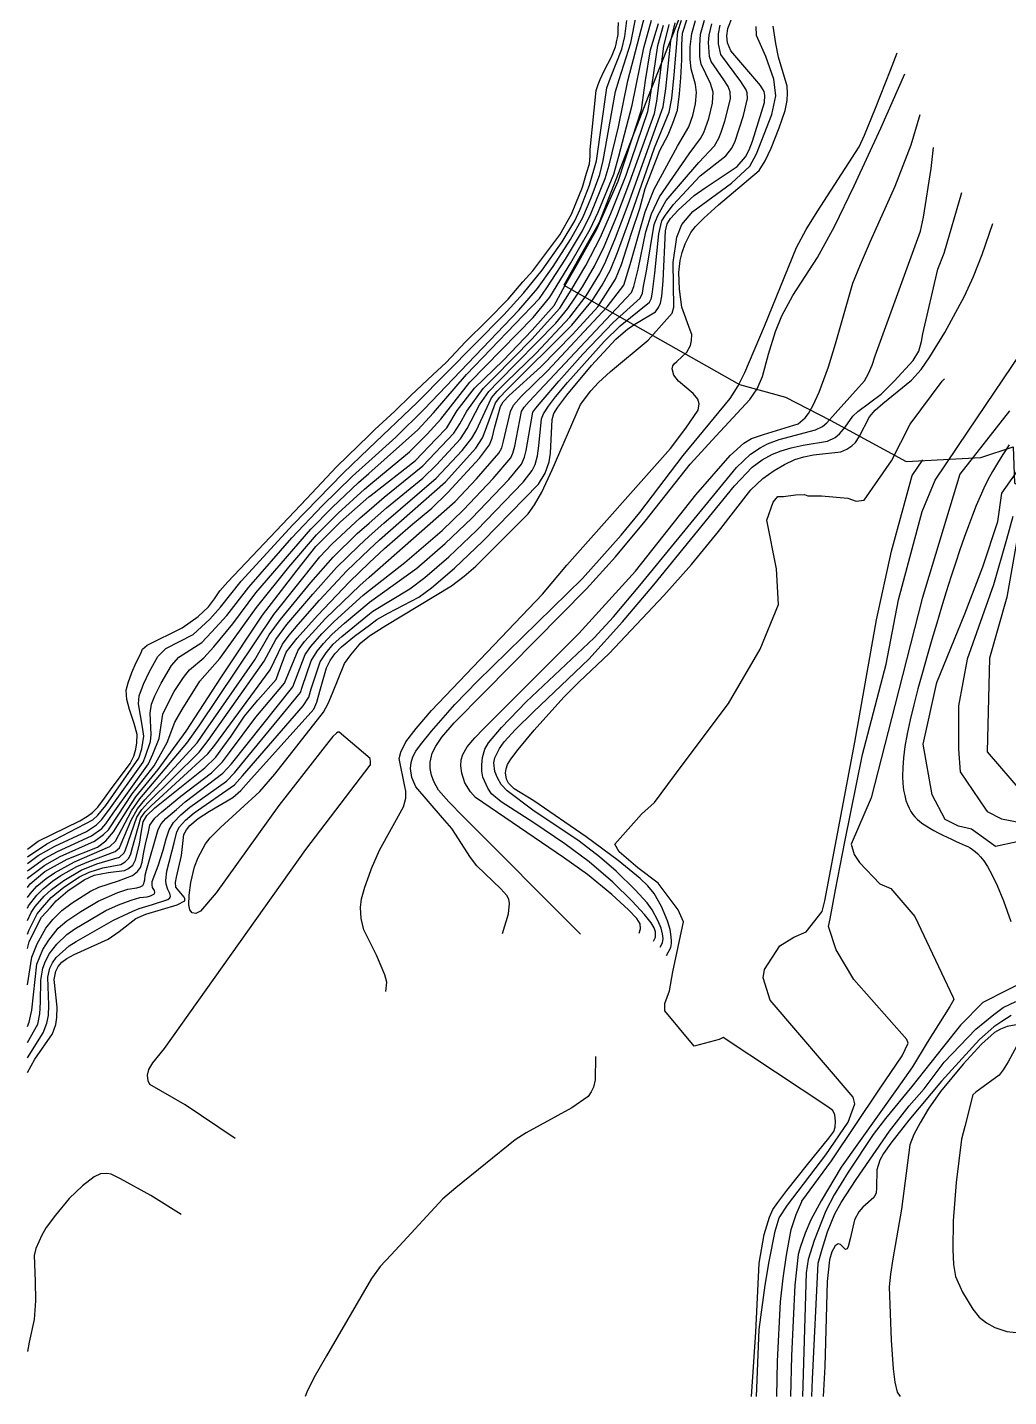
# Model space of a CAD drawing. Header units: metres. Extents: x 241192 to 243928, y 277833 to 281309.
# Drawn here: x 243344.2 to 243466.3, y 280873.4 to 281043.8 of the extents above; entities that cross this region are included whole.
import ezdxf

# ---------------------------------------------------------------- set-up
doc = ezdxf.new("R2010")
doc.units = ezdxf.units.M
for name, color, linetype in [('TERRAIN_BOUNDARY', 6, 'Continuous'), ('TERRAIN_CONTOUR_1M', 3, 'Continuous'), ('TERRAIN_CONTOUR_5M_SUPPLEMENT', 4, 'Continuous')]:
    doc.layers.add(name, color=color, linetype=linetype)

msp = doc.modelspace()

# ---------------------------------------------------------------- linework, layer by layer
at = {"layer": 'TERRAIN_BOUNDARY'}
msp.add_polyline3d([(243428.74, 281053.55, 0), (243421.85, 281036.17, 0), (243415.36, 281019.51, 0), (243410.96, 281011.72, 0), (243432.82, 280999.36, 0), (243438.57, 280997.78, 0), (243444.13, 280994.93, 0), (243453.58, 280989.76, 0), (243462.88, 280990.27, 0), (243466.92, 280991.59, 0), (243467.09, 280987.07, 0), (243473.33, 280983.8, 0), (243486.79, 280980.48, 0), (243512.73, 280977.24, 0), (243510.74, 280974.01, 0), (243502.65, 280958.23, 0), (243503.91, 280953.7, 0), (243500.69, 280944.62, 0), (243500.13, 280942.02, 0), (243523.24, 280934.48, 0), (243544, 280927.58, 0)], dxfattribs=at)
at = {"layer": 'TERRAIN_CONTOUR_1M'}
for points in [[(243344.18, 280938.8, 3), (243346.3, 280940.35, 3), (243347.92, 280941.23, 3), (243352.14, 280943.19, 3), (243353.43, 280944.1, 3), (243353.93, 280944.68, 3), (243354.86, 280945.98, 3), (243359.25, 280952.12, 3), (243359.81, 280953.33, 3), (243360.59, 280955.29, 3), (243361.03, 280958.31, 3), (243361.44, 280959.21, 3), (243362.47, 280961.12, 3), (243363.63, 280962.87, 3), (243364.38, 280963.85, 3), (243366.16, 280965.32, 3), (243367.38, 280966.72, 3), (243369.75, 280969.55, 3), (243372.64, 280973.41, 3), (243379.46, 280981.34, 3), (243382.12, 280984.04, 3), (243385.41, 280987.14, 3), (243386.69, 280988.28, 3), (243392.77, 280993.71, 3), (243394.74, 280995.81, 3), (243398.85, 281000.58, 3), (243407.92, 281010.07, 3), (243408.86, 281011.38, 3), (243411.19, 281014.96, 3), (243413.28, 281018.47, 3), (243414.32, 281020.59, 3), (243416.13, 281025.01, 3), (243416.63, 281026.67, 3), (243417.76, 281031.44, 3), (243418.92, 281037.14, 3), (243421.1, 281045.42, 3)], [(243344.18, 280939.71, 2), (243345.54, 280940.73, 2), (243347.59, 280941.88, 2), (243351.54, 280943.73, 2), (243352.77, 280944.55, 2), (243353.39, 280945.15, 2), (243354.32, 280946.36, 2), (243358.59, 280952.35, 2), (243358.89, 280953.08, 2), (243359.5, 280954.92, 2), (243359.59, 280955.77, 2), (243359.46, 280958.44, 2), (243359.62, 280959.58, 2), (243360.04, 280960.61, 2), (243360.83, 280962.19, 2), (243362.11, 280964.39, 2), (243363.03, 280965.4, 2), (243365.91, 280967.25, 2), (243367.11, 280968.51, 2), (243369, 280970.62, 2), (243371.73, 280974.14, 2), (243377.12, 280980.27, 2), (243380.88, 280984.24, 2), (243384.66, 280987.95, 2), (243386.68, 280989.76, 2), (243390.06, 280992.79, 2), (243393.59, 280996.3, 2), (243405.36, 281008.59, 2), (243407.67, 281011.3, 2), (243409.62, 281014.05, 2), (243411.81, 281017.39, 2), (243413.35, 281020.15, 2), (243414.38, 281022.61, 2), (243415.44, 281025.48, 2), (243415.88, 281027.22, 2), (243417.4, 281035.83, 2), (243417.85, 281037.33, 2), (243419.29, 281041.89, 2), (243419.98, 281045.26, 2)], [(243344.18, 280937.83, 4), (243344.35, 280938.01, 4), (243346.33, 280939.53, 4), (243348.26, 280940.59, 4), (243352.55, 280942.53, 4), (243353.67, 280943.32, 4), (243354.27, 280943.94, 4), (243355.41, 280945.61, 4), (243357.24, 280948.42, 4), (243359.95, 280951.9, 4), (243361.59, 280954.81, 4), (243362.53, 280957.32, 4), (243363.43, 280958.91, 4), (243365.65, 280962.43, 4), (243368.12, 280965.26, 4), (243372.71, 280971.61, 4), (243376.72, 280976.61, 4), (243380.17, 280980.64, 4), (243382.85, 280983.33, 4), (243386.16, 280986.33, 4), (243386.7, 280986.78, 4), (243391.75, 280990.96, 4), (243393.96, 280993.18, 4), (243395.64, 280995.04, 4), (243399.26, 280999.64, 4), (243407.14, 281007.71, 4), (243409.23, 281010.21, 4), (243411.84, 281014.5, 4), (243414.24, 281018.69, 4), (243415.22, 281020.81, 4), (243417.17, 281025.52, 4), (243417.81, 281027.77, 4), (243419.49, 281034.11, 4), (243420.92, 281041.28, 4), (243421.88, 281044.72, 4)], [(243344.18, 280930.94, 9), (243344.39, 280931.49, 9), (243345.38, 280933.46, 9), (243346.04, 280934.27, 9), (243347.14, 280935.49, 9), (243348.73, 280936.8, 9), (243350.68, 280938.08, 9), (243351.85, 280938.65, 9), (243353.59, 280939.18, 9), (243355.82, 280939.62, 9), (243356.36, 280939.94, 9), (243356.82, 280940.41, 9), (243357.04, 280940.92, 9), (243357.27, 280941.74, 9), (243358.32, 280945.4, 9), (243358.83, 280946.15, 9), (243359.58, 280946.92, 9), (243366.66, 280953.37, 9), (243367.51, 280954.48, 9), (243374.39, 280963.83, 9), (243375.93, 280967.02, 9), (243376.75, 280968.16, 9), (243377.87, 280969.48, 9), (243380.54, 280972.5, 9), (243383.96, 280976.17, 9), (243386.74, 280978.8, 9), (243388.02, 280980.03, 9), (243396.22, 280987.25, 9), (243400, 280991.41, 9), (243400.85, 280992.7, 9), (243401.22, 280993.69, 9), (243402.47, 280997.06, 9), (243402.98, 280997.77, 9), (243403.81, 280998.65, 9), (243411.97, 281006.75, 9), (243414.54, 281009.87, 9), (243415.73, 281011.73, 9), (243416.78, 281013.62, 9), (243417.65, 281015.77, 9), (243419.04, 281019.66, 9), (243422.26, 281028.82, 9), (243424.1, 281033.27, 9), (243424.41, 281034.95, 9), (243424.71, 281037.9, 9), (243425.17, 281043.3, 9), (243425.61, 281044.7, 9)], [(243344.18, 280919.44, 12), (243344.42, 280919.99, 12), (243344.72, 280921.47, 12), (243345.37, 280927.19, 12), (243346.1, 280929.02, 12), (243346.84, 280930.2, 12), (243348.01, 280931.67, 12), (243349.07, 280932.6, 12), (243350.83, 280933.75, 12), (243353.01, 280935.03, 12), (243355.44, 280936.14, 12), (243356.7, 280936.52, 12), (243357.81, 280936.71, 12), (243358.22, 280936.81, 12), (243358.54, 280937, 12), (243358.67, 280937.22, 12), (243358.73, 280937.41, 12), (243358.8, 280937.69, 12), (243358.86, 280938.26, 12), (243358.99, 280938.9, 12), (243360.44, 280943.97, 12), (243360.82, 280944.66, 12), (243361.43, 280945.33, 12), (243362.73, 280946.47, 12), (243363.84, 280947.42, 12), (243368.52, 280950.98, 12), (243369.57, 280952.14, 12), (243377.22, 280961.71, 12), (243378.77, 280965.73, 12), (243379.48, 280966.75, 12), (243380.83, 280968.32, 12), (243382.37, 280969.86, 12), (243385.98, 280973.14, 12), (243386.76, 280973.75, 12), (243391.18, 280977.2, 12), (243395.83, 280981.2, 12), (243398.49, 280983.74, 12), (243402.18, 280987.66, 12), (243404.35, 280990.21, 12), (243404.63, 280990.82, 12), (243404.86, 280991.69, 12), (243405.7, 280995.99, 12), (243406.03, 280996.52, 12), (243406.65, 280997.25, 12), (243419.37, 281010.81, 12), (243419.68, 281011.54, 12), (243420.22, 281013.73, 12), (243421.16, 281018.36, 12), (243421.86, 281020.59, 12), (243422.86, 281022.73, 12), (243426.56, 281028.07, 12), (243427.98, 281029.97, 12), (243428.39, 281030.72, 12), (243429, 281032.47, 12), (243429.49, 281034.37, 12), (243429.57, 281035.73, 12), (243429.24, 281036.81, 12), (243428.06, 281039.25, 12), (243427.9, 281040.13, 12), (243427.88, 281041.54, 12), (243428, 281042.96, 12), (243428.46, 281044.7, 12)], [(243344.18, 280924.64, 11), (243344.75, 280928.05, 11), (243345.4, 280929.75, 11), (243346.49, 280931.66, 11), (243347.33, 280932.75, 11), (243348.48, 280933.87, 11), (243349.74, 280934.84, 11), (243352.02, 280936.27, 11), (243353.06, 280936.77, 11), (243355.53, 280937.57, 11), (243357.27, 280938.23, 11), (243357.88, 280938.74, 11), (243358.26, 280939.25, 11), (243358.48, 280939.91, 11), (243358.64, 280940.92, 11), (243358.89, 280942.13, 11), (243359.24, 280943.68, 11), (243359.43, 280944.5, 11), (243360.06, 280945.39, 11), (243360.92, 280946.15, 11), (243362.14, 280947.16, 11), (243363.29, 280948.11, 11), (243367.08, 280951.01, 11), (243368.46, 280952.4, 11), (243369.33, 280953.53, 11), (243372.63, 280957.93, 11), (243376.18, 280962.18, 11), (243377.88, 280966.27, 11), (243378.69, 280967.35, 11), (243379.62, 280968.41, 11), (243381.29, 280970.21, 11), (243385.57, 280974.34, 11), (243386.75, 280975.39, 11), (243397.44, 280984.78, 11), (243400.09, 280987.6, 11), (243402.89, 280990.82, 11), (243403.23, 280991.48, 11), (243403.46, 280992.3, 11), (243404.31, 280995.98, 11), (243404.69, 280996.78, 11), (243405.66, 280997.85, 11), (243408.95, 281001.07, 11), (243416.38, 281009.04, 11), (243418.43, 281011.74, 11), (243418.59, 281012.26, 11), (243419.24, 281014.3, 11), (243421.11, 281020.83, 11), (243422.21, 281023.67, 11), (243425.13, 281029.04, 11), (243426.51, 281031.42, 11), (243427.01, 281032.83, 11), (243427.35, 281034.3, 11), (243427.48, 281035.69, 11), (243427.35, 281036.68, 11), (243426.81, 281038.67, 11), (243426.71, 281039.83, 11), (243426.71, 281041.39, 11), (243426.91, 281043.06, 11), (243427.36, 281044.68, 11)], [(243344.18, 280940.57, 1), (243346.59, 280942.19, 1), (243352.31, 280945.16, 1), (243352.96, 280945.76, 1), (243353.93, 280946.96, 1), (243358.06, 280952.85, 1), (243358.41, 280954.02, 1), (243358.67, 280955.57, 1), (243358.52, 280956.7, 1), (243358.01, 280959.62, 1), (243358.1, 280960.59, 1), (243358.62, 280962.04, 1), (243359.38, 280963.65, 1), (243360.43, 280965.49, 1), (243361.42, 280966.5, 1), (243364.81, 280968.25, 1), (243366.91, 280970.15, 1), (243368.23, 280971.65, 1), (243370.81, 280974.88, 1), (243377.22, 280981.87, 1), (243383.48, 280988.33, 1), (243386.68, 280991.38, 1), (243392.7, 280997.11, 1), (243403.49, 281008.03, 1), (243405.95, 281010.73, 1), (243408.25, 281013.58, 1), (243410.76, 281017.12, 1), (243412.32, 281019.73, 1), (243412.99, 281021.19, 1), (243414.15, 281024.15, 1), (243415.02, 281027.19, 1), (243416.31, 281036.28, 1), (243416.77, 281037.53, 1), (243418.19, 281041.1, 1), (243418.55, 281042.68, 1), (243418.81, 281044.66, 1)], [(243344.18, 280932.62, 8), (243344.65, 280933.63, 8), (243345.16, 280934.36, 8), (243346.25, 280935.66, 8), (243347.16, 280936.5, 8), (243348.7, 280937.63, 8), (243350.89, 280938.92, 8), (243352.83, 280939.67, 8), (243355.65, 280940.53, 8), (243356.24, 280941.06, 8), (243356.41, 280941.44, 8), (243357.82, 280945.5, 8), (243358.44, 280946.46, 8), (243359.18, 280947.29, 8), (243365.56, 280953.58, 8), (243366.7, 280955.03, 8), (243373.67, 280964.91, 8), (243375.11, 280967.61, 8), (243376.49, 280969.46, 8), (243379.7, 280973.24, 8), (243382.68, 280976.59, 8), (243385.43, 280979.29, 8), (243386.73, 280980.47, 8), (243388.54, 280982.11, 8), (243395.07, 280987.68, 8), (243398.32, 280991.15, 8), (243399.52, 280992.66, 8), (243400.04, 280993.58, 8), (243401.96, 280997.71, 8), (243402.67, 280998.53, 8), (243403.78, 280999.63, 8), (243407.53, 281003.25, 8), (243411.71, 281007.74, 8), (243413.73, 281010.4, 8), (243415.44, 281013.17, 8), (243416.2, 281014.69, 8), (243417.4, 281017.63, 8), (243418.97, 281021.77, 8), (243423.35, 281033.92, 8), (243423.66, 281036.14, 8), (243424.3, 281042.13, 8), (243424.83, 281044.37, 8)], [(243344.18, 280917.45, 13), (243345.46, 280919.75, 13), (243345.74, 280921.02, 13), (243345.81, 280922.48, 13), (243345.84, 280925.2, 13), (243346.11, 280926.69, 13), (243346.42, 280927.58, 13), (243346.93, 280928.52, 13), (243347.84, 280929.68, 13), (243349.07, 280930.91, 13), (243350.08, 280931.58, 13), (243353.94, 280933.86, 13), (243355.53, 280934.59, 13), (243357.08, 280935.16, 13), (243358.19, 280935.48, 13), (243359.08, 280935.57, 13), (243359.52, 280935.7, 13), (243360, 280935.95, 13), (243360.06, 280936.14, 13), (243360, 280936.36, 13), (243359.75, 280936.74, 13), (243359.71, 280937.09, 13), (243359.71, 280937.47, 13), (243360.06, 280938.36, 13), (243360.48, 280939.44, 13), (243361.08, 280941.4, 13), (243361.46, 280942.79, 13), (243361.84, 280943.9, 13), (243362.35, 280944.82, 13), (243363.29, 280945.8, 13), (243364.39, 280946.73, 13), (243368.98, 280949.99, 13), (243369.96, 280951.01, 13), (243371.62, 280953.03, 13), (243378.19, 280961, 13), (243378.4, 280961.68, 13), (243379.51, 280964.94, 13), (243380.27, 280966.15, 13), (243381.05, 280967.13, 13), (243382.09, 280968.24, 13), (243383.65, 280969.63, 13), (243386.74, 280972.23, 13), (243386.77, 280972.25, 13), (243392.68, 280976.49, 13), (243396.21, 280979.55, 13), (243399.53, 280982.7, 13), (243404.1, 280987.51, 13), (243405.68, 280989.43, 13), (243406.07, 280990.29, 13), (243406.28, 280991.12, 13), (243407.1, 280995.91, 13), (243407.47, 280996.41, 13), (243408.13, 280997.2, 13), (243410.33, 280999.78, 13), (243413.33, 281003.15, 13), (243417.1, 281007.09, 13), (243420.45, 281010.12, 13), (243420.75, 281010.71, 13), (243420.9, 281011.6, 13), (243421.26, 281013.47, 13), (243422.22, 281019.28, 13), (243422.65, 281020.4, 13), (243423.72, 281022.24, 13), (243427.79, 281027, 13), (243429.71, 281029.07, 13), (243430.27, 281030.01, 13), (243430.55, 281030.75, 13), (243431, 281032.12, 13), (243431.7, 281034.91, 13), (243431.66, 281035.78, 13), (243431.41, 281036.43, 13), (243430.89, 281037.3, 13), (243429.31, 281039.55, 13), (243429.1, 281040.19, 13), (243428.98, 281041.92, 13), (243429.08, 281042.86, 13), (243429.4, 281044.24, 13)], [(243344.18, 280934.18, 7), (243344.31, 280934.45, 7), (243345.34, 280935.77, 7), (243346.13, 280936.58, 7), (243347.3, 280937.55, 7), (243348.33, 280938.22, 7), (243350.33, 280939.36, 7), (243351.81, 280939.99, 7), (243355.12, 280941.23, 7), (243355.66, 280941.7, 7), (243355.84, 280942.16, 7), (243357.08, 280945.13, 7), (243357.89, 280946.55, 7), (243358.79, 280947.65, 7), (243365.3, 280954.76, 7), (243366.39, 280956.32, 7), (243372.5, 280965.09, 7), (243374.28, 280968.2, 7), (243375.67, 280970.09, 7), (243379.46, 280974.71, 7), (243382.24, 280977.88, 7), (243385.25, 280980.81, 7), (243386.72, 280982.1, 7), (243388.88, 280984, 7), (243393.42, 280987.71, 7), (243395.11, 280989.37, 7), (243398.11, 280992.6, 7), (243398.95, 280993.88, 7), (243400.48, 280996.82, 7), (243401.63, 280998.49, 7), (243402.8, 280999.7, 7), (243409.99, 281007.01, 7), (243411.48, 281008.83, 7), (243413.27, 281011.5, 7), (243414.8, 281014.09, 7), (243415.99, 281016.55, 7), (243417.57, 281020.31, 7), (243419.19, 281024.59, 7), (243422.25, 281033.08, 7), (243422.56, 281034.61, 7), (243423.42, 281041.46, 7), (243424.08, 281044.15, 7)], [(243344.18, 280935.48, 6), (243344.53, 280935.96, 6), (243345.36, 280936.9, 6), (243346.51, 280937.88, 6), (243347.55, 280938.57, 6), (243350.05, 280939.94, 6), (243354.43, 280941.83, 6), (243355.16, 280942.49, 6), (243357.13, 280946.27, 6), (243358.17, 280947.76, 6), (243364.03, 280954.7, 6), (243365.56, 280956.87, 6), (243374.84, 280970.73, 6), (243380.59, 280977.89, 6), (243382.09, 280979.46, 6), (243385.59, 280982.76, 6), (243386.71, 280983.72, 6), (243388.6, 280985.34, 6), (243393.43, 280989.23, 6), (243397.25, 280993.3, 6), (243398, 280994.48, 6), (243398.88, 280996.04, 6), (243400.93, 280998.86, 6), (243402.3, 281000.23, 6), (243407, 281004.98, 6), (243410.46, 281008.85, 6), (243411.88, 281011.09, 6), (243413.71, 281014.18, 6), (243415.49, 281017.63, 6), (243416.83, 281020.63, 6), (243418.73, 281025.4, 6), (243421.43, 281033.34, 6), (243421.69, 281034.75, 6), (243422.68, 281041.55, 6), (243423.38, 281044.08, 6)], [(243344.18, 280915.55, 14), (243346.14, 280918.66, 14), (243346.61, 280919.87, 14), (243346.79, 280920.82, 14), (243346.83, 280922.1, 14), (243346.73, 280925.57, 14), (243346.98, 280926.69, 14), (243347.29, 280927.35, 14), (243347.75, 280928.02, 14), (243349.36, 280929.49, 14), (243350.25, 280930.04, 14), (243354.88, 280932.68, 14), (243357.31, 280933.8, 14), (243358.1, 280934.11, 14), (243359.75, 280934.62, 14), (243361.68, 280935.25, 14), (243361.93, 280935.44, 14), (243362, 280935.67, 14), (243361.93, 280936.01, 14), (243361.68, 280936.49, 14), (243361.46, 280937.15, 14), (243361.43, 280937.63, 14), (243361.52, 280938.77, 14), (243362.44, 280942.29, 14), (243362.79, 280943.68, 14), (243363.11, 280944.31, 14), (243363.87, 280945.12, 14), (243364.95, 280946.04, 14), (243369.98, 280949.54, 14), (243370.98, 280950.63, 14), (243378.53, 280959.34, 14), (243379.21, 280960.44, 14), (243379.51, 280961.48, 14), (243380.63, 280964.83, 14), (243381.36, 280965.97, 14), (243382.25, 280967.02, 14), (243383.31, 280968, 14), (243386.77, 280970.79, 14), (243387.19, 280971.13, 14), (243391.79, 280973.94, 14), (243393.65, 280975.33, 14), (243396.65, 280977.92, 14), (243400.13, 280981.22, 14), (243405.9, 280987.2, 14), (243407.02, 280988.65, 14), (243407.38, 280989.4, 14), (243407.7, 280990.46, 14), (243407.87, 280991.72, 14), (243408.19, 280995.08, 14), (243408.44, 280995.7, 14), (243409.07, 280996.65, 14), (243409.94, 280997.81, 14), (243411.42, 280999.61, 14), (243415.99, 281004.72, 14), (243417.99, 281006.66, 14), (243421.65, 281009.61, 14), (243421.87, 281010.12, 14), (243422.01, 281010.89, 14), (243422.31, 281013.21, 14), (243422.78, 281018.12, 14), (243423.16, 281019.72, 14), (243423.62, 281020.45, 14), (243424.59, 281021.74, 14), (243427.94, 281025.35, 14), (243431.12, 281027.82, 14), (243431.87, 281028.76, 14), (243432.28, 281029.64, 14), (243433.32, 281032.83, 14), (243433.84, 281034.96, 14), (243433.81, 281035.65, 14), (243433.66, 281036.03, 14), (243433.01, 281037.08, 14), (243430.53, 281040.42, 14), (243430.21, 281041.78, 14), (243430.21, 281043, 14), (243430.44, 281044.07, 14)], [(243370.03, 280905.48, 16), (243363.81, 280909.68, 16), (243359.44, 280912.23, 16), (243359.22, 280912.66, 16), (243359.14, 280913.37, 16), (243359.31, 280914.07, 16), (243359.81, 280914.93, 16), (243361.26, 280916.69, 16), (243378.84, 280941.47, 16), (243386.86, 280951.96, 16), (243386.88, 280951.98, 16), (243386.91, 280952.48, 16), (243386.86, 280952.71, 16), (243386.84, 280952.78, 16), (243383.01, 280956.07, 16), (243382.84, 280956.06, 16), (243382.65, 280955.94, 16), (243382.19, 280955.53, 16), (243381.7, 280954.91, 16), (243375.47, 280946.93, 16), (243367.67, 280936.07, 16), (243365.75, 280933.8, 16), (243365.15, 280933.52, 16), (243364.69, 280933.6, 16), (243364.4, 280933.96, 16), (243364.26, 280934.57, 16), (243364.31, 280935.8, 16), (243364.53, 280937.37, 16), (243364.98, 280939.32, 16), (243365.46, 280940.47, 16), (243366.35, 280942.16, 16), (243366.92, 280942.93, 16), (243368.2, 280944.22, 16), (243373.11, 280948.71, 16), (243374.98, 280950.87, 16), (243381.05, 280958.57, 16), (243381.62, 280959.64, 16), (243382.16, 280960.94, 16), (243383.67, 280964.63, 16), (243384.43, 280965.71, 16), (243385.68, 280967.19, 16), (243386.79, 280968.07, 16), (243386.89, 280968.16, 16), (243388.8, 280969.34, 16), (243396.98, 280974.28, 16), (243398.57, 280975.48, 16), (243399.99, 280976.75, 16), (243406.53, 280983.25, 16), (243407.33, 280984.38, 16), (243408.21, 280985.97, 16), (243409.53, 280988.74, 16), (243413.06, 280996.85, 16), (243414.34, 280998.56, 16), (243415.27, 280999.61, 16), (243416.78, 281000.97, 16), (243421.47, 281004.87, 16), (243422.48, 281005.98, 16), (243424.47, 281008.23, 16), (243424.66, 281008.98, 16), (243424.58, 281014.56, 16), (243425.04, 281017.69, 16), (243425.65, 281019.29, 16), (243427.03, 281020.89, 16), (243431.84, 281024.41, 16), (243434.13, 281026.54, 16), (243434.97, 281028.07, 16), (243436.88, 281032.96, 16), (243437.34, 281035.3, 16), (243437.11, 281037.36, 16), (243436.12, 281040.19, 16), (243434.97, 281042.79, 16), (243434.9, 281043.93, 16)], [(243388.81, 280923.79, 17), (243388.93, 280924.94, 17), (243388.69, 280925.86, 17), (243387.63, 280928.31, 17), (243386.97, 280929.66, 17), (243386.08, 280931.47, 17), (243385.75, 280932.87, 17), (243385.66, 280934.24, 17), (243385.78, 280935.35, 17), (243386.19, 280936.78, 17), (243386.92, 280938.85, 17), (243387.02, 280939.11, 17), (243388.02, 280941.4, 17), (243391.02, 280946.79, 17), (243391.31, 280947.86, 17), (243391.28, 280948.72, 17), (243391.17, 280949.32, 17), (243390.46, 280952.79, 17), (243390.68, 280953.57, 17), (243391.31, 280954.86, 17), (243392.58, 280956.54, 17), (243394.47, 280958.77, 17), (243408.33, 280973.24, 17), (243411.32, 280976.88, 17), (243424.24, 280991.38, 17), (243426.17, 280993.94, 17), (243427.67, 280996.18, 17), (243427.82, 280996.95, 17), (243427.65, 280997.55, 17), (243427.05, 280998.24, 17), (243425.24, 280999.75, 17), (243424.64, 281000.53, 17), (243424.45, 281001.29, 17), (243424.52, 281001.68, 17), (243424.71, 281001.92, 17), (243425.02, 281002.21, 17), (243426.26, 281003.4, 17), (243426.72, 281004.22, 17), (243426.88, 281004.84, 17), (243426.9, 281005.59, 17), (243426.71, 281006.1, 17), (243425.67, 281008.99, 17), (243425.38, 281011.24, 17), (243425.3, 281013.31, 17), (243425.43, 281014.81, 17), (243425.68, 281015.79, 17), (243426.07, 281016.87, 17), (243426.79, 281018.29, 17), (243427.35, 281019.03, 17), (243428.4, 281020.08, 17), (243430.22, 281021.71, 17), (243435.28, 281025.99, 17), (243436.03, 281027.21, 17), (243436.76, 281028.78, 17), (243437.78, 281031.31, 17), (243438.51, 281033.47, 17), (243438.77, 281034.71, 17), (243438.82, 281035.6, 17), (243438.78, 281036.48, 17), (243437.68, 281040.09, 17), (243437.36, 281041.79, 17), (243437.04, 281043.96, 17)], [(243403.35, 280931.01, 18), (243404.08, 280933.47, 18), (243404.22, 280934.77, 18), (243404.11, 280935.3, 18), (243403.88, 280935.75, 18), (243403.12, 280936.57, 18), (243400.14, 280939.42, 18), (243399.36, 280940.49, 18), (243397.03, 280944.09, 18), (243395.88, 280945.43, 18), (243392.53, 280949.28, 18), (243392.03, 280950.45, 18), (243391.86, 280951.57, 18), (243391.95, 280952.3, 18), (243392.18, 280953.01, 18), (243392.54, 280953.7, 18), (243393.11, 280954.52, 18), (243394.5, 280956.2, 18), (243397.39, 280959.52, 18), (243400.21, 280962.41, 18), (243413.3, 280975.2, 18), (243418.12, 280980.6, 18), (243420.43, 280983.41, 18), (243425.84, 280990.5, 18), (243431.68, 280997.61, 18), (243432.69, 280999.17, 18), (243433.49, 281000.84, 18), (243435.95, 281006.6, 18), (243439.95, 281016.42, 18), (243441.12, 281018.67, 18), (243442.5, 281020.84, 18), (243447.74, 281028.95, 18), (243448.4, 281030.39, 18), (243449.78, 281033.77, 18), (243451.64, 281038.49, 18), (243452.46, 281040.65, 18)], [(243413.02, 280930.93, 19), (243398.44, 280945.57, 19), (243396.64, 280947.39, 19), (243395.38, 280948.86, 19), (243394.76, 280949.94, 19), (243394.48, 280950.74, 19), (243394.33, 280951.57, 19), (243394.32, 280952.35, 19), (243394.58, 280953.46, 19), (243395.01, 280954.33, 19), (243395.78, 280955.47, 19), (243397.32, 280957.25, 19), (243401.08, 280961.04, 19), (243413.78, 280973.92, 19), (243417.39, 280977.9, 19), (243421.11, 280982.33, 19), (243426.7, 280989.42, 19), (243429.91, 280992.96, 19), (243434.14, 280997.47, 19), (243435.04, 280998.81, 19), (243435.68, 281000.34, 19), (243436.44, 281003.14, 19), (243437.33, 281005.94, 19), (243438.1, 281007.91, 19), (243439.49, 281010.43, 19), (243442.54, 281015.15, 19), (243444.68, 281019.04, 19), (243447.12, 281024.07, 19), (243450.44, 281031.26, 19), (243453.42, 281038.03, 19)], [(243420.35, 280931.05, 21), (243420.52, 280931.59, 21), (243420.46, 280932.21, 21), (243420.05, 280932.88, 21), (243419.03, 280933.95, 21), (243416.96, 280935.86, 21), (243413.93, 280938.34, 21), (243410.94, 280940.48, 21), (243399.97, 280947.94, 21), (243399.36, 280948.64, 21), (243398.66, 280949.79, 21), (243398.28, 280950.98, 21), (243398.15, 280951.89, 21), (243398.19, 280952.65, 21), (243398.38, 280953.31, 21), (243398.92, 280954.27, 21), (243399.87, 280955.39, 21), (243400.98, 280956.48, 21), (243412.85, 280968.35, 21), (243419.89, 280976.1, 21), (243427.42, 280985.64, 21), (243431.67, 280990.5, 21), (243433.38, 280992.05, 21), (243434.35, 280992.62, 21), (243435.81, 280993.15, 21), (243440.13, 280994.48, 21), (243441.01, 280995.19, 21), (243441.44, 280995.74, 21), (243442, 280996.78, 21), (243442.75, 280998.42, 21), (243443.9, 281001.55, 21), (243444.79, 281004.42, 21), (243446.96, 281011.96, 21), (243447.9, 281014.3, 21), (243449.16, 281017.19, 21), (243452.22, 281024.05, 21), (243454.19, 281029.19, 21), (243455.33, 281032.97, 21)], [(243422.14, 280930.06, 22), (243422.39, 280930.55, 22), (243422.38, 280931.22, 22), (243422.22, 280931.74, 22), (243421.84, 280932.36, 22), (243421.01, 280933.38, 22), (243419.47, 280935.06, 22), (243417.06, 280937.4, 22), (243414.1, 280939.92, 22), (243411.1, 280942.17, 22), (243407.25, 280944.78, 22), (243403.17, 280947.39, 22), (243401.95, 280948.4, 22), (243401.49, 280949.09, 22), (243400.9, 280950.49, 22), (243400.75, 280951.24, 22), (243400.75, 280952.03, 22), (243400.84, 280952.92, 22), (243401.11, 280953.98, 22), (243401.59, 280954.76, 22), (243403.2, 280956.64, 22), (243406.27, 280959.84, 22), (243414.74, 280967.84, 22), (243417.15, 280970.45, 22), (243420.44, 280974.35, 22), (243432.48, 280989.02, 22), (243434.21, 280990.68, 22), (243435.39, 280991.49, 22), (243436.33, 280991.96, 22), (243437.78, 280992.49, 22), (243442.3, 280993.7, 22), (243443.15, 280994.14, 22), (243443.7, 280994.58, 22), (243444.75, 280995.73, 22), (243448.38, 280999.8, 22), (243448.88, 281000.72, 22), (243449.34, 281001.77, 22), (243449.73, 281002.92, 22), (243455.36, 281018.44, 22), (243455.74, 281020.17, 22), (243456.68, 281026.23, 22), (243457, 281028.86, 22)], [(243422.97, 280929.3, 23), (243423.25, 280929.84, 23), (243423.32, 280930.38, 23), (243423.26, 280930.99, 23), (243423.1, 280931.67, 23), (243422.68, 280932.62, 23), (243421.97, 280933.95, 23), (243421.34, 280934.82, 23), (243419.86, 280936.47, 23), (243417.48, 280938.78, 23), (243415.4, 280940.58, 23), (243412.88, 280942.53, 23), (243407.09, 280946.35, 23), (243403.9, 280948.79, 23), (243403.18, 280949.58, 23), (243402.71, 280950.38, 23), (243402.38, 280951.2, 23), (243402.24, 280952.25, 23), (243402.39, 280952.89, 23), (243402.95, 280954.06, 23), (243403.54, 280954.86, 23), (243404.95, 280956.4, 23), (243407.18, 280958.62, 23), (243414.06, 280965.15, 23), (243418.29, 280969.81, 23), (243422.15, 280974.42, 23), (243432.2, 280986.74, 23), (243434.41, 280989.05, 23), (243435.64, 280989.97, 23), (243436.95, 280990.67, 23), (243438.03, 280991.11, 23), (243439.28, 280991.49, 23), (243440.78, 280991.81, 23), (243443.79, 280992.31, 23), (243444.74, 280992.76, 23), (243445.3, 280993.21, 23), (243446.01, 280994.06, 23), (243446.94, 280995.43, 23), (243447.58, 280995.98, 23), (243450.49, 280998.17, 23), (243452.11, 280999.79, 23), (243454.44, 281002.33, 23), (243455.15, 281003.5, 23), (243455.48, 281004.69, 23), (243455.67, 281005.65, 23), (243457.53, 281013.7, 23), (243458.31, 281015.72, 23), (243460.52, 281023.27, 23)], [(243423.73, 280928.27, 24), (243424.27, 280929.28, 24), (243424.36, 280929.77, 24), (243424.39, 280930.16, 24), (243424.3, 280930.92, 24), (243424.19, 280931.53, 24), (243423.86, 280932.58, 24), (243423.11, 280934.39, 24), (243422.2, 280936, 24), (243421.41, 280936.96, 24), (243420.48, 280937.88, 24), (243417.73, 280940.09, 24), (243413.75, 280943.04, 24), (243407.24, 280947.54, 24), (243404.78, 280949.04, 24), (243404.06, 280949.74, 24), (243403.81, 280950.23, 24), (243403.69, 280951, 24), (243403.77, 280951.53, 24), (243403.96, 280952.06, 24), (243404.37, 280952.73, 24), (243405.26, 280953.93, 24), (243407.26, 280956.33, 24), (243410.95, 280960.44, 24), (243412.87, 280962.33, 24), (243416.63, 280965.87, 24), (243423.41, 280973.08, 24), (243426.84, 280976.93, 24), (243430.22, 280981.05, 24), (243434.23, 280986.23, 24), (243435.72, 280987.64, 24), (243437.14, 280988.64, 24), (243438.45, 280989.39, 24), (243439.72, 280990, 24), (243440.83, 280990.37, 24), (243442.03, 280990.62, 24), (243445.45, 280990.98, 24), (243446.2, 280991.3, 24), (243446.82, 280991.71, 24), (243447.29, 280992.13, 24), (243447.74, 280992.85, 24), (243449.04, 280995.32, 24), (243449.71, 280996.16, 24), (243450.69, 280996.98, 24), (243454.24, 280999.88, 24), (243455.46, 281001.22, 24), (243456.52, 281002.8, 24), (243458.4, 281005.84, 24), (243460.85, 281010.35, 24), (243461.98, 281012.82, 24), (243463.04, 281015.54, 24), (243464.39, 281019.41, 24)], [(243437.48, 280873.37, 27), (243437.55, 280877.76, 27), (243437.94, 280885.17, 27), (243438.26, 280888.11, 27), (243438.67, 280890.96, 27), (243439.28, 280894.16, 27), (243439.89, 280896.02, 27), (243440.58, 280897.65, 27), (243440.61, 280897.71, 27), (243444.27, 280902.73, 27), (243450.27, 280911.62, 27), (243453.07, 280915.77, 27), (243453.84, 280917.36, 27), (243453.67, 280917.83, 27), (243447.06, 280925.27, 27), (243444.89, 280929, 27), (243443.93, 280931.9, 27), (243444.13, 280932.86, 27), (243444.78, 280936.45, 27), (243445.96, 280942.43, 27), (243448.16, 280953.31, 27), (243451.11, 280964.53, 27), (243452.63, 280972.54, 27), (243455.58, 280983.56, 27), (243457.2, 280987.46, 27), (243461.31, 280993.56, 27), (243467.86, 281003.26, 27)], [(243466.46, 280996.07, 28), (243460.25, 280988.19, 28), (243455.59, 280972.72, 28), (243452.16, 280959.38, 28), (243449.21, 280947.9, 28), (243446.75, 280942.12, 28), (243447.13, 280940.83, 28), (243447.79, 280939.87, 28), (243450.29, 280937.21, 28), (243451.66, 280936.63, 28), (243454.65, 280933.14, 28), (243459.45, 280923.07, 28), (243459.5, 280922.81, 28), (243459.03, 280921.92, 28), (243456.21, 280917.44, 28), (243454.36, 280914.42, 28), (243452.39, 280911.6, 28), (243445.49, 280901.92, 28), (243442.99, 280897.73, 28), (243441.72, 280895.38, 28), (243441.01, 280893.7, 28), (243440.37, 280891.93, 28), (243440.12, 280891.06, 28), (243439.71, 280887.23, 28), (243439.29, 280878.46, 28), (243439.19, 280873.37, 28)], [(243466.41, 280991.84, 29), (243465.63, 280990.65, 29), (243464.94, 280989.55, 29), (243464.32, 280988.51, 29), (243463.77, 280987.49, 29), (243463.26, 280986.47, 29), (243462.78, 280985.42, 29), (243462.3, 280984.3, 29), (243461.83, 280983.1, 29), (243461.33, 280981.77, 29), (243460.81, 280980.33, 29), (243460.28, 280978.77, 29), (243459.73, 280977.12, 29), (243459.16, 280975.38, 29), (243458.58, 280973.55, 29), (243457.99, 280971.64, 29), (243457.39, 280969.66, 29), (243456.79, 280967.63, 29), (243456.19, 280965.56, 29), (243455.6, 280963.5, 29), (243455.05, 280961.47, 29), (243454.55, 280959.5, 29), (243454.1, 280957.63, 29), (243453.73, 280955.88, 29), (243453.44, 280954.3, 29), (243453.25, 280952.9, 29), (243453.15, 280951.67, 29), (243453.12, 280950.6, 29), (243453.16, 280949.67, 29), (243453.26, 280948.87, 29), (243453.4, 280948.18, 29), (243453.56, 280947.58, 29), (243453.75, 280947.06, 29), (243453.95, 280946.61, 29), (243454.17, 280946.21, 29), (243454.4, 280945.85, 29), (243454.66, 280945.53, 29), (243454.96, 280945.23, 29), (243455.28, 280944.95, 29), (243455.66, 280944.68, 29), (243456.07, 280944.4, 29), (243456.54, 280944.12, 29), (243457.05, 280943.83, 29), (243457.59, 280943.55, 29), (243458.14, 280943.27, 29), (243458.68, 280943, 29), (243459.21, 280942.74, 29), (243459.71, 280942.51, 29), (243460.17, 280942.31, 29), (243460.57, 280942.14, 29), (243460.93, 280941.98, 29), (243461.25, 280941.83, 29), (243461.56, 280941.66, 29), (243461.86, 280941.47, 29), (243462.17, 280941.22, 29), (243462.49, 280940.92, 29), (243462.85, 280940.54, 29), (243463.25, 280940.05, 29), (243463.72, 280939.37, 29), (243464.27, 280938.38, 29), (243464.93, 280936.98, 29), (243465.71, 280935.07, 29), (243466.62, 280932.53, 29)], [(243434.95, 280873.37, 26), (243435.29, 280881.71, 26), (243436.04, 280887.26, 26), (243436.51, 280890.17, 26), (243437.28, 280893.96, 26), (243437.76, 280895.63, 26), (243438.81, 280897.22, 26), (243443.6, 280903.47, 26), (243446.37, 280907.55, 26), (243447.21, 280909.81, 26), (243446.97, 280910.66, 26), (243436.64, 280922.7, 26), (243435.79, 280925.5, 26), (243435.93, 280926.54, 26), (243437.86, 280929.49, 26), (243439.58, 280930.56, 26), (243441.14, 280931.24, 26), (243443.11, 280933.75, 26), (243443.45, 280935.09, 26), (243447.19, 280954.82, 26), (243449.88, 280970.07, 26), (243451.77, 280978.62, 26), (243454.35, 280988.03, 26), (243455.68, 280989.99, 26)], [(243466.87, 280982.94, 31), (243466.08, 280980.05, 31), (243464.47, 280974.4, 31), (243461.2, 280965.18, 31), (243460.11, 280959.36, 31), (243460.11, 280953.96, 31), (243460.32, 280951.16, 31), (243463.45, 280946.48, 31), (243463.69, 280946.22, 31), (243465.46, 280945.27, 31), (243469.09, 280944.6, 31)], [(243467.35, 280979.95, 32), (243466.12, 280972.88, 32), (243463.94, 280965.29, 32), (243463.66, 280953.62, 32), (243468.03, 280948.58, 32)], [(243468.62, 280925.21, 29), (243466.23, 280923.99, 29), (243463.12, 280922.42, 29), (243460.35, 280919.62, 29), (243458.25, 280916.97, 29), (243454.29, 280911.99, 29), (243451.02, 280908, 29), (243449.48, 280905.99, 29), (243446.35, 280901.29, 29), (243444.61, 280898.48, 29), (243443.6, 280896.49, 29), (243442.14, 280892.82, 29), (243441.38, 280890.42, 29), (243441.15, 280888.78, 29), (243440.68, 280873.37, 29)], [(243466.64, 280920.81, 31), (243465.48, 280920.05, 31), (243464.5, 280919.39, 31), (243462.7, 280917.84, 31), (243458, 280912.63, 31), (243453.93, 280907.77, 31), (243451.68, 280904.93, 31), (243450.78, 280903.65, 31), (243450.31, 280902.81, 31), (243449.92, 280901.61, 31), (243449.9, 280899.35, 31), (243449.85, 280898.7, 31), (243449.56, 280898.15, 31), (243448.19, 280896.94, 31), (243447.69, 280896.39, 31), (243447.16, 280895.38, 31), (243446.66, 280893.19, 31), (243446.36, 280892.07, 31), (243446.23, 280891.75, 31), (243446.03, 280891.67, 31), (243445.39, 280892.3, 31), (243445.11, 280892.4, 31), (243444.76, 280892.14, 31), (243444.35, 280891.39, 31), (243444.03, 280890.39, 31), (243443.76, 280887.71, 31), (243443.45, 280877.12, 31), (243443.26, 280873.37, 31)], [(243467.27, 280919.66, 32), (243466.14, 280919.42, 32), (243465.31, 280919.11, 32), (243464.6, 280918.68, 32), (243462.96, 280917.26, 32), (243460.69, 280914.74, 32), (243457.84, 280911.34, 32), (243456.31, 280909.13, 32), (243455.31, 280907.46, 32), (243454.56, 280906, 32), (243454.04, 280904.72, 32), (243453.02, 280896.71, 32), (243451.92, 280890.53, 32), (243451.62, 280888.63, 32), (243451.48, 280887.04, 32), (243451.7, 280880.41, 32), (243451.95, 280876.84, 32), (243452.16, 280875.15, 32), (243452.45, 280873.93, 32), (243452.82, 280873.37, 32)], [(243467.37, 280917.05, 33), (243466.29, 280915.05, 33), (243465.68, 280914.03, 33), (243465.15, 280913.37, 33), (243462.24, 280911.26, 33), (243461.9, 280910.95, 33), (243460.87, 280907.01, 33), (243460.47, 280905.43, 33), (243459.83, 280900.03, 33), (243459.42, 280895.24, 33), (243459.4, 280891.68, 33), (243459.47, 280889.81, 33), (243459.71, 280888.3, 33), (243460.6, 280886.39, 33), (243461.89, 280884.24, 33), (243462.69, 280883.26, 33), (243463.59, 280882.55, 33), (243464.62, 280881.98, 33), (243466.1, 280881.47, 33), (243480.92, 280879.9, 33)], [(243414.89, 280915.7, 24), (243414.86, 280912.82, 24), (243414.64, 280911.88, 24), (243414.37, 280911.29, 24), (243413.98, 280910.73, 24), (243411.96, 280909.32, 24), (243406.27, 280906.19, 24), (243404.89, 280905.32, 24), (243397.53, 280899.34, 24), (243395.9, 280898, 24), (243389.45, 280891.03, 24), (243388.1, 280889.57, 24), (243387.16, 280888.25, 24), (243387.02, 280888.06, 24), (243381.42, 280878.46, 24), (243379.86, 280875.71, 24), (243378.95, 280873.92, 24), (243378.76, 280873.37, 24)], [(243363.33, 280896.04, 16), (243359.55, 280898.42, 16), (243355.78, 280900.48, 16), (243354.59, 280901.04, 16), (243354.06, 280901.15, 16), (243353.29, 280901.09, 16), (243352.48, 280900.74, 16), (243351.03, 280899.61, 16), (243349.4, 280898.02, 16), (243347.66, 280895.97, 16), (243346.52, 280894.43, 16), (243345.97, 280893.47, 16), (243345.25, 280891.79, 16), (243345.02, 280890.92, 16), (243345.16, 280887.73, 16), (243345.19, 280885.28, 16), (243345.01, 280882.95, 16), (243344.4, 280880.16, 16), (243344.18, 280878.98, 16)]]:
    msp.add_polyline3d(points, dxfattribs=at)
at = {"layer": 'TERRAIN_CONTOUR_5M_SUPPLEMENT'}
for points in [[(243344.18, 280913.71, 15), (243345.12, 280915.38, 15), (243347.31, 280918.54, 15), (243347.7, 280919.68, 15), (243347.86, 280920.54, 15), (243347.88, 280921.83, 15), (243347.52, 280925.28, 15), (243347.73, 280926.34, 15), (243348.02, 280926.92, 15), (243348.46, 280927.44, 15), (243349.1, 280927.92, 15), (243350.01, 280928.39, 15), (243354.24, 280930.32, 15), (243355.59, 280931.25, 15), (243357.68, 280932.89, 15), (243358.94, 280933.41, 15), (243362.81, 280934.59, 15), (243363.76, 280935.08, 15), (243363.79, 280935.36, 15), (243363.68, 280935.53, 15), (243362.64, 280936.79, 15), (243362.61, 280937.38, 15), (243362.76, 280938.03, 15), (243363.38, 280940.72, 15), (243363.67, 280943.36, 15), (243363.97, 280943.92, 15), (243364.42, 280944.48, 15), (243365.43, 280945.34, 15), (243366.86, 280946.24, 15), (243369.77, 280947.94, 15), (243370.76, 280948.83, 15), (243371.69, 280949.91, 15), (243379.84, 280958.96, 15), (243380.23, 280959.8, 15), (243380.6, 280961.19, 15), (243381.4, 280964.1, 15), (243381.86, 280965, 15), (243382.45, 280965.84, 15), (243383.28, 280966.69, 15), (243384.91, 280968.03, 15), (243386.78, 280969.41, 15), (243387.69, 280970.09, 15), (243389.11, 280970.89, 15), (243392.91, 280972.87, 15), (243394.5, 280974.05, 15), (243397.34, 280976.49, 15), (243400.87, 280979.87, 15), (243407.82, 280986.96, 15), (243408.66, 280988.33, 15), (243409.14, 280989.73, 15), (243409.3, 280990.79, 15), (243409.5, 280994.98, 15), (243409.73, 280995.73, 15), (243410.21, 280996.54, 15), (243411.34, 280998.04, 15), (243414.43, 281001.74, 15), (243417.42, 281004.99, 15), (243418.94, 281006.29, 15), (243420.03, 281006.98, 15), (243422.39, 281008.42, 15), (243422.77, 281008.92, 15), (243423, 281009.49, 15), (243423.18, 281010.34, 15), (243423.32, 281012.26, 15), (243423.62, 281018.48, 15), (243423.84, 281019.37, 15), (243424.24, 281020, 15), (243425.21, 281021.04, 15), (243427.21, 281022.88, 15), (243428.58, 281023.84, 15), (243432.56, 281026.51, 15), (243433.57, 281027.7, 15), (243434.03, 281028.56, 15), (243434.44, 281029.66, 15), (243435.95, 281034.46, 15), (243436.01, 281035.35, 15), (243435.9, 281035.81, 15), (243435.44, 281036.59, 15), (243434.73, 281037.41, 15), (243431.77, 281040.87, 15), (243431.35, 281041.87, 15), (243431.25, 281042.74, 15), (243431.4, 281043.69, 15), (243432.01, 281045.23, 15)], [(243344.18, 280929.15, 10), (243344.42, 280929.99, 10), (243345.15, 280931.51, 10), (243345.95, 280933.04, 10), (243347.04, 280934.27, 10), (243347.77, 280935.07, 10), (243349.22, 280936.31, 10), (243351.26, 280937.69, 10), (243352.49, 280938.27, 10), (243354.24, 280938.63, 10), (243356.28, 280938.84, 10), (243356.69, 280939.07, 10), (243357.3, 280939.54, 10), (243357.64, 280940.17, 10), (243358.13, 280942.13, 10), (243358.35, 280943.49, 10), (243358.6, 280944.9, 10), (243359.06, 280945.71, 10), (243360.06, 280946.66, 10), (243366.26, 280951.62, 10), (243367.62, 280952.98, 10), (243368.53, 280954.19, 10), (243369.54, 280955.6, 10), (243371.2, 280958.06, 10), (243372.86, 280960.08, 10), (243375.14, 280962.65, 10), (243375.41, 280963.35, 10), (243376.38, 280966.02, 10), (243377.76, 280967.78, 10), (243380.28, 280970.6, 10), (243384.27, 280974.78, 10), (243386.74, 280977.15, 10), (243388.64, 280978.96, 10), (243391.86, 280981.78, 10), (243394.53, 280983.96, 10), (243396.51, 280985.9, 10), (243400.45, 280990.18, 10), (243401.73, 280991.84, 10), (243402.04, 280992.68, 10), (243402.38, 280994.09, 10), (243403.07, 280996.6, 10), (243403.43, 280997.18, 10), (243404.14, 280997.99, 10), (243408.11, 281001.56, 10), (243412.03, 281005.6, 10), (243415.19, 281009.04, 10), (243417.38, 281012.48, 10), (243418.15, 281014.3, 10), (243419.39, 281018.21, 10), (243420.44, 281021.27, 10), (243421.11, 281023.76, 10), (243422.92, 281028.48, 10), (243423.94, 281030.45, 10), (243424.55, 281031.89, 10), (243425.13, 281033.5, 10), (243425.38, 281035.53, 10), (243425.54, 281037.51, 10), (243425.65, 281039.77, 10), (243425.65, 281041.65, 10), (243425.76, 281043.08, 10), (243426.37, 281045.01, 10)], [(243344.18, 280941.53, 0), (243345.54, 280942.5, 0), (243350.71, 280945.03, 0), (243351.67, 280945.64, 0), (243352.28, 280946.06, 0), (243352.96, 280946.74, 0), (243353.78, 280947.88, 0), (243354.74, 280949.2, 0), (243355.88, 280950.73, 0), (243356.96, 280952.18, 0), (243357.42, 280953.07, 0), (243357.67, 280953.96, 0), (243357.81, 280954.74, 0), (243357.85, 280955.78, 0), (243357.49, 280957.17, 0), (243356.89, 280958.91, 0), (243356.57, 280960.13, 0), (243356.49, 280961.3, 0), (243356.71, 280962.23, 0), (243357.17, 280963.51, 0), (243357.74, 280964.76, 0), (243358.24, 280965.79, 0), (243358.53, 280966.42, 0), (243359.1, 280966.9, 0), (243363.45, 280969.05, 0), (243365.42, 280970.48, 0), (243366.74, 280971.66, 0), (243367.46, 280972.67, 0), (243368.14, 280973.67, 0), (243369.13, 280974.81, 0), (243378.93, 280985.11, 0), (243382.72, 280989.13, 0), (243386.67, 280993, 0), (243387.45, 280993.77, 0), (243389.91, 280996.05, 0), (243391.94, 280998.04, 0), (243394.67, 281000.56, 0), (243396.32, 281002.11, 0), (243398.73, 281004.66, 0), (243401.44, 281007.33, 0), (243404.05, 281009.97, 0), (243405.87, 281012.14, 0), (243407.12, 281013.5, 0), (243410.48, 281017.98, 0), (243411.94, 281020.55, 0), (243412.48, 281021.9, 0), (243413.3, 281023.9, 0), (243413.8, 281025.67, 0), (243414.15, 281026.84, 0), (243414.26, 281027.77, 0), (243414.26, 281028.59, 0), (243415.01, 281035.97, 0), (243415.22, 281036.7, 0), (243415.5, 281037.31, 0), (243416.04, 281038.5, 0), (243416.9, 281040.13, 0), (243417.38, 281041.39, 0), (243417.48, 281041.74, 0), (243417.58, 281042.17, 0), (243417.65, 281042.5, 0), (243417.71, 281042.91, 0), (243417.74, 281043.53, 0), (243417.79, 281044.42, 0)], [(243344.18, 280936.75, 5), (243344.51, 280937.19, 5), (243346.35, 280938.72, 5), (243349.11, 280940.25, 5), (243352.89, 280941.78, 5), (243353.96, 280942.55, 5), (243354.88, 280943.69, 5), (243356.68, 280946.48, 5), (243357.7, 280948.01, 5), (243360.48, 280951.42, 5), (243363.96, 280956.22, 5), (243368.35, 280962.97, 5), (243373.46, 280970.63, 5), (243377.75, 280976.24, 5), (243380.11, 280979.2, 5), (243383.17, 280982.27, 5), (243386.7, 280985.36, 5), (243386.97, 280985.6, 5), (243392.49, 280989.89, 5), (243395.05, 280992.54, 5), (243396.38, 280993.97, 5), (243397.7, 280996.12, 5), (243399.85, 280998.88, 5), (243403.43, 281002.35, 5), (243407.01, 281006.13, 5), (243409.77, 281009.19, 5), (243411.09, 281011.64, 5), (243412.52, 281014.09, 5), (243415.08, 281018.69, 5), (243417.75, 281024.68, 5), (243419.49, 281029.99, 5), (243420.62, 281033.56, 5), (243421.15, 281037.21, 5), (243421.74, 281041.02, 5), (243422.76, 281044.29, 5)], [(243434.34, 280873.37, 25), (243434.87, 280881.37, 25), (243435.3, 280890, 25), (243435.89, 280893.56, 25), (243436.55, 280895.71, 25), (243436.97, 280896.68, 25), (243437.59, 280897.53, 25), (243438.73, 280899.02, 25), (243441.3, 280902.27, 25), (243443.97, 280905.56, 25), (243444.56, 280906.36, 25), (243444.73, 280906.91, 25), (243444.8, 280907.67, 25), (243444.69, 280908.43, 25), (243444.45, 280908.99, 25), (243443.82, 280909.46, 25), (243430.81, 280918.08, 25), (243430.3, 280917.81, 25), (243427.18, 280917, 25), (243423.56, 280921.38, 25), (243423.56, 280922.31, 25), (243424.11, 280923.86, 25), (243424.53, 280926.24, 25), (243425.86, 280932.45, 25), (243425.21, 280933.95, 25), (243422.69, 280937.29, 25), (243420.19, 280939.2, 25), (243417.84, 280941.19, 25), (243417.33, 280942.12, 25), (243420.62, 280945.86, 25), (243422.26, 280947.34, 25), (243425.58, 280951.81, 25), (243431.46, 280959.63, 25), (243435.41, 280966.41, 25), (243437.68, 280971.97, 25), (243437.45, 280976.4, 25), (243436.22, 280982.45, 25), (243437.02, 280984.69, 25), (243437.61, 280985.43, 25), (243438.31, 280985.43, 25), (243439.8, 280985.63, 25), (243440.93, 280985.68, 25), (243441.35, 280985.49, 25), (243441.94, 280985.49, 25), (243443.03, 280985.49, 25), (243446.31, 280985.19, 25), (243447.37, 280984.83, 25), (243448.36, 280984.94, 25), (243451.76, 280989.85, 25), (243454.08, 280994.4, 25), (243458.05, 280999.78, 25), (243458.36, 281000.08, 25)], [(243467.39, 280942.43, 30), (243464.72, 280941.85, 30), (243461.71, 280944.02, 30), (243460.09, 280944.39, 30), (243458.46, 280945.22, 30), (243456.84, 280948.28, 30), (243455.7, 280954.58, 30), (243457.42, 280962.25, 30), (243460.87, 280970.79, 30), (243463.11, 280976.64, 30), (243465, 280982.31, 30), (243465.51, 280985.83, 30), (243471.12, 280993.84, 30)], [(243441.86, 280873.37, 30), (243441.92, 280875.52, 30), (243442.63, 280890, 30), (243443.11, 280891.74, 30), (243443.81, 280893.9, 30), (243444.71, 280896.11, 30), (243445.51, 280897.54, 30), (243447.36, 280900.41, 30), (243451.52, 280906.41, 30), (243453.95, 280909.55, 30), (243455.82, 280911.7, 30), (243458.33, 280915.01, 30), (243462.24, 280919.11, 30), (243464.48, 280920.93, 30), (243465.68, 280921.82, 30), (243467.22, 280922.57, 30)]]:
    msp.add_polyline3d(points, dxfattribs=at)

doc.saveas('drawing.dxf')
